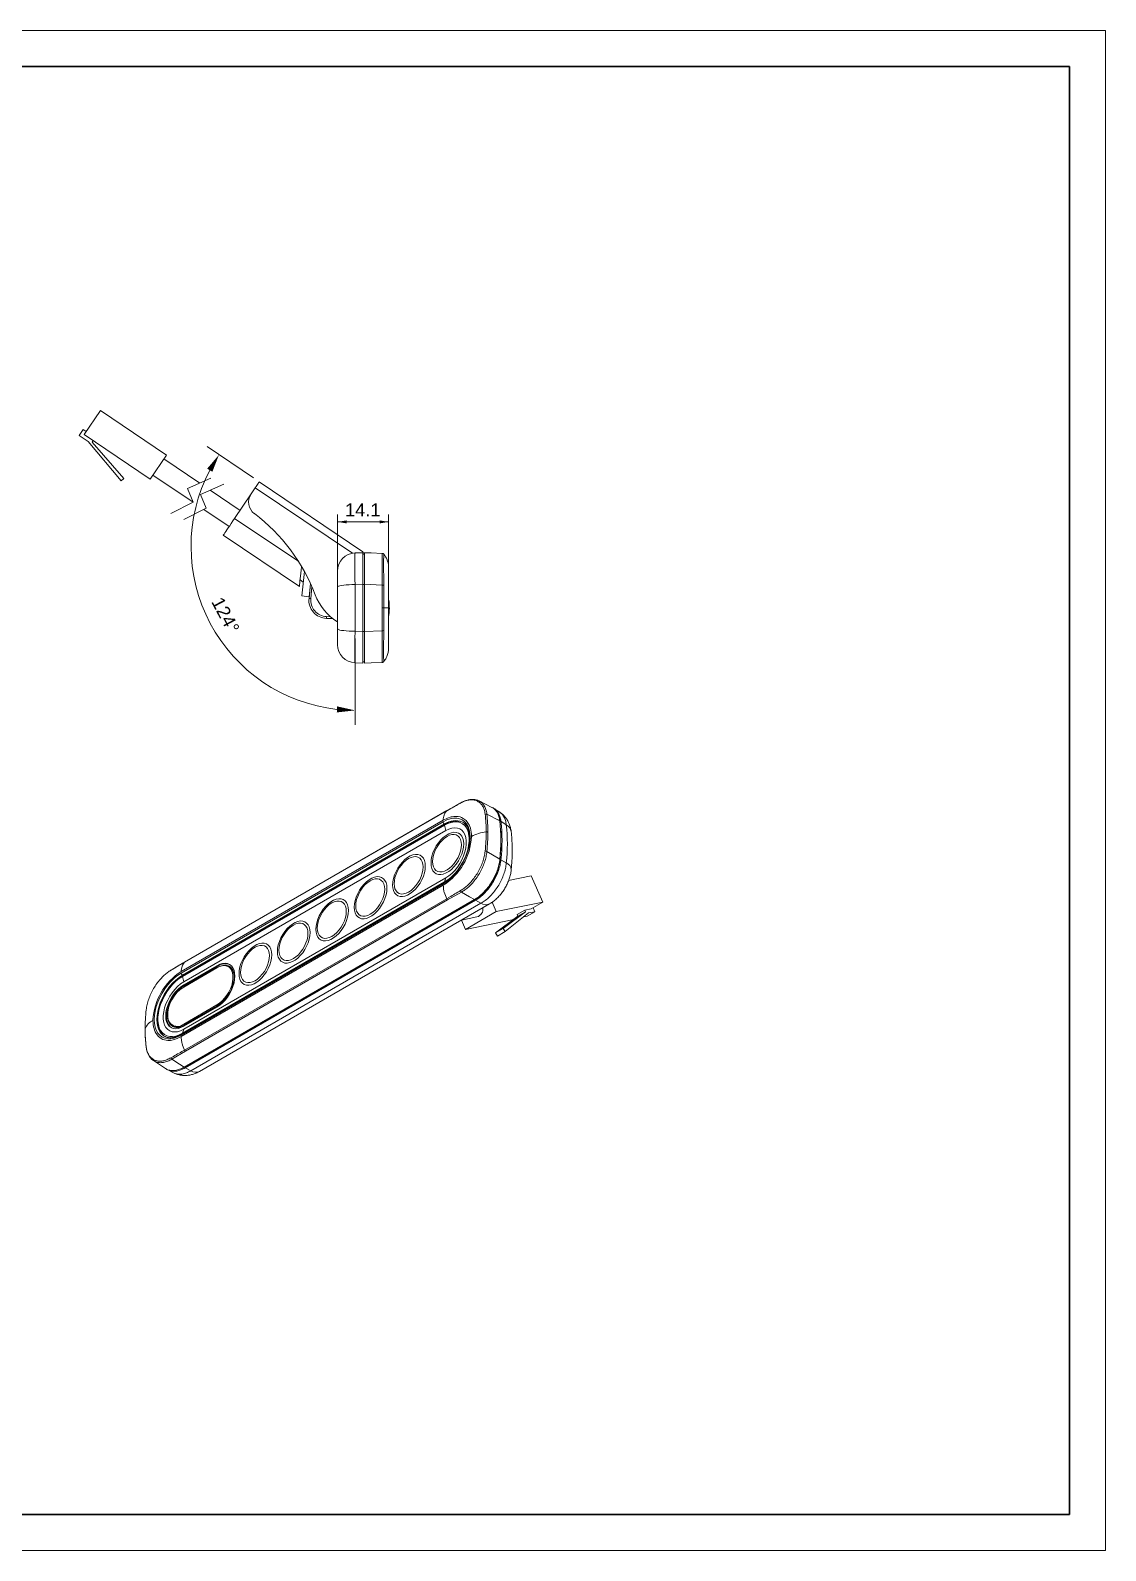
# Model space of a CAD drawing. Header units: millimetres. Extents: x -297 to 297, y -210 to 210.
# Drawn here: x 0 to 297, y -210 to 210 of the extents above; entities that cross this region are included whole.
import ezdxf

# ---------------------------------------------------------------- set-up
doc = ezdxf.new("R2010")
doc.units = ezdxf.units.MM
doc.layers.get('0').update_dxf_attribs({"lineweight": 20})
doc.layers.add('粗实线层', color=7, linetype='Continuous', lineweight=35)
doc.layers.add('细实线层', color=7, linetype='Continuous', lineweight=18)
doc.styles.add('标准', font='')
doc.styles.get('标准').set_extended_font_data('arial')
doc.dimstyles.new('标准$0', dxfattribs={"dimscale": 1.5, "dimtxt": 2.4, "dimasz": 2.5, "dimexe": 2, "dimexo": 1, "dimgap": 1.5, "dimtad": 1, "dimdec": 1, "dimdsep": 46, "dimtxsty": '标准', "dimcen": 2.5, "dimdle": 5, "dimclre": 256, "dimclrt": 7, "dimadec": 0, "dimazin": 0, "dimtfac": 0.714286, "dimtdec": 1, "dimtmove": 0, "dimatfit": 3, "dimfxl": 0, "dimtolj": 1, "dimarcsym": 0})

# ---------------------------------------------------------------- blocks, each defined once
blk = doc.blocks.new('*X12')
at = {"linetype": 'Continuous'}
for points in [[(84.85, 74.21), (87.35, 74.63), (87.35, 73.8)], [(98.95, 74.21), (96.45, 74.63), (96.45, 73.8)]]:
    blk.add_hatch(color=0, dxfattribs=at).paths.add_polyline_path(points, flags=0)
for p, q in [((84.85, 57.25), (84.85, 76.21)), ((98.95, 62.45), (98.95, 76.21))]:
    blk.add_line(p, q, dxfattribs=at)
at = {"color": 0, "linetype": 'Continuous'}
blk.add_line((84.85, 74.21), (98.95, 74.21), dxfattribs=at)
at = {"color": 7, "insert": (91.8, 77.52), "char_height": 3.6, "width": 16.628, "attachment_point": 5, "style": '标准'}
blk.add_mtext('14.1', dxfattribs=at)
blk = doc.blocks.new('$CAXA_FRAME_13B17AC1$')
at = {"layer": '粗实线层'}
for p, q in [((287, 200), (-287, 200)), ((287, -200), (287, 200)), ((-287, -200), (287, -200))]:
    blk.add_line(p, q, dxfattribs=at)
at = {"layer": '细实线层'}
for p, q in [((297, 210), (-297, 210)), ((297, -210), (297, 210)), ((-297, -210), (297, -210))]:
    blk.add_line(p, q, dxfattribs=at)

msp = doc.modelspace()

# ---------------------------------------------------------------- hatches: boundary and pattern name
for points in [[(48.83, 88.92), (50.26, 88.06), (52.11, 92.78)], [(84.73, 23.24), (84.64, 21.58), (89.68, 22.13)]]:
    msp.add_hatch(color=7).paths.add_polyline_path(points, flags=0)

# ---------------------------------------------------------------- linework, layer by layer
at = {"color": 7, "linetype": 'Continuous', "lineweight": 15}
for p, q in [((14.88, 98.36), (19.35, 104.99)), ((19.35, 104.99), (37.59, 92.69)), ((14.61, 99.74), (13.49, 98.09)), ((13.49, 98.09), (15.98, 96.41)), ((15.44, 99.19), (14.61, 99.74)), ((14.88, 98.36), (33.12, 86.05)), ((17.09, 96.26), (17.37, 96.68)), ((15.98, 96.41), (25.03, 85.6)), ((25.8, 86.24), (17.09, 96.26)), ((33.12, 86.05), (37.59, 92.69)), ((61.58, 86.4), (48.8, 95.02)), ((46.77, 84.92), (36.86, 91.61)), ((25.03, 85.6), (25.8, 86.24)), ((33.84, 87.13), (44.98, 79.62)), ((63.23, 85.28), (91.85, 65.98)), ((57.92, 77.4), (49.67, 82.97)), ((56.41, 75.17), (60.97, 81.92)), ((60.97, 81.92), (62.12, 83.62)), ((88.93, 65.54), (62.12, 83.62)), ((47.91, 77.65), (54.9, 72.93)), ((74.11, 63.23), (56.41, 75.17)), ((53.28, 70.52), (74.29, 56.35)), ((89.68, 65.62), (91.85, 65.69)), ((91.85, 65.69), (91.85, 65.98)), ((91.85, 65.69), (91.85, 56.97)), ((91.85, 65.68), (92.25, 65.68)), ((91.85, 65.31), (92.25, 65.31)), ((92.25, 65.68), (92.25, 56.96)), ((92.25, 65.31), (92.25, 56.94)), ((74.99, 53.74), (75.71, 60.52)), ((84.85, 60.62), (84.85, 56.25)), ((98.93, 61.96), (98.95, 61.45)), ((98.95, 61.45), (98.95, 50.45)), ((74.48, 58.16), (75.39, 57.54)), ((76.96, 53.08), (77.39, 57.15)), ((76.98, 53.53), (77.37, 57.2)), ((77.78, 56.27), (77.44, 53.03)), ((84.85, 44.65), (84.85, 56.25)), ((91.85, 56.97), (89.68, 56.88)), ((89.68, 56.88), (89.68, 44.02)), ((91.85, 56.97), (91.85, 43.93)), ((91.85, 56.94), (92.25, 56.94)), ((92.25, 43.94), (92.25, 56.96)), ((97.16, 56.75), (92.25, 56.96)), ((74.99, 53.74), (76.98, 53.53)), ((77.09, 54.53), (77.11, 54.52)), ((97.6, 50.45), (98.95, 50.45)), ((98.95, 39.45), (98.95, 50.45)), ((81.76, 48.06), (82.88, 48.02)), ((83.52, 47.5), (81.76, 47.56)), ((84.85, 44.65), (84.85, 40.28)), ((89.68, 44.02), (91.85, 43.93)), ((89.68, 42.02), (89.68, 18.13)), ((91.85, 43.96), (92.25, 43.96)), ((91.85, 43.93), (91.85, 35.21)), ((92.25, 43.94), (97.16, 44.15)), ((92.25, 43.94), (92.25, 35.22)), ((91.85, 35.21), (89.68, 35.28)), ((91.85, 35.59), (92.25, 35.59)), ((123.76, -2.83), (123.91, -2.9)), ((127.49, -4.68), (123.92, -2.88)), ((41.63, -50.03), (114.04, -8.23)), ((115, -5.62), (42.59, -47.42)), ((115.07, -5.57), (42.6, -47.41)), ((114.06, -7.82), (114.04, -8.23)), ((116.15, -4.96), (115.01, -5.59)), ((129.68, -8.34), (126.1, -6.56)), ((129.65, -6.02), (128.12, -5.02)), ((129.7, -8.67), (129.53, -7.9)), ((41.63, -50.43), (114.04, -8.63)), ((114.4, -9.25), (41.99, -51.05)), ((114.41, -9.57), (42, -51.37)), ((114.46, -9.36), (42.05, -51.16)), ((42.34, -52.89), (114.75, -11.09)), ((114.75, -11.09), (114.41, -9.57)), ((131.46, -9.48), (129.97, -8.49)), ((126.1, -16.85), (129.68, -18.97)), ((129.97, -19.14), (131.46, -19.98)), ((42.34, -65.95), (114.75, -24.15)), ((114.75, -24.15), (114.41, -25.27)), ((138.37, -23.62), (132.08, -24.89)), ((138.37, -23.62), (141.53, -30.86)), ((114.04, -25.79), (41.63, -67.59)), ((41.63, -67.99), (114.04, -26.19)), ((114.15, -25.56), (41.74, -67.36)), ((42, -67.07), (114.41, -25.27)), ((119.08, -28.05), (115.26, -30.22)), ((122.67, -30.14), (42.48, -76.43)), ((42.59, -71.71), (115, -29.91)), ((42.75, -76.3), (122.97, -29.99)), ((42.75, -76.61), (122.96, -30.31)), ((115.26, -30.22), (42.86, -72.01)), ((44.34, -77.41), (124.45, -31.16)), ((46.72, -77.59), (126.83, -31.34)), ((128.63, -33.46), (120.15, -38.36)), ((124.45, -31.16), (122.96, -30.31)), ((127.51, -30.89), (128.63, -33.46)), ((141.53, -30.86), (128.63, -33.46)), ((130.63, -38.13), (136.79, -33.51)), ((136.59, -33.06), (134.47, -34.28)), ((136.79, -33.51), (134.66, -34.73)), ((136.59, -33.06), (138.35, -32.7)), ((136.79, -33.51), (136.59, -33.06)), ((139.33, -33.49), (137.21, -34.71)), ((139.33, -33.49), (137.57, -33.84)), ((141.53, -30.86), (138.35, -32.7)), ((138.86, -32.41), (139.33, -33.49)), ((120.15, -38.36), (119.04, -35.83)), ((119.11, -35.79), (123.34, -34.94)), ((133.04, -35.76), (120.15, -38.36)), ((128.51, -39.36), (134.66, -34.73)), ((137.57, -33.84), (131.17, -38.97)), ((134.12, -35.14), (133.04, -35.76)), ((134.66, -34.73), (134.47, -34.28)), ((137.21, -34.71), (136.24, -34.91)), ((130.63, -38.13), (128.51, -39.36)), ((129.05, -40.2), (128.51, -39.36)), ((131.17, -38.97), (129.05, -40.2)), ((131.17, -38.97), (130.63, -38.13)), ((41.65, -49.62), (41.63, -50.03)), ((51.53, -48.4), (42.34, -53.7)), ((51.53, -48.98), (42.34, -54.29)), ((51.58, -48.89), (42.38, -54.2)), ((51.75, -48.52), (42.55, -53.83)), ((51.75, -48.52), (51.53, -48.4)), ((55.19, -48.73), (54.9, -48.57)), ((42.34, -52.89), (42, -51.37)), ((42.55, -53.83), (42.34, -53.7)), ((42.34, -64.55), (51.53, -59.25)), ((42.34, -65.14), (51.53, -59.83)), ((51.67, -59.49), (42.48, -64.8)), ((42.55, -64.85), (51.75, -59.54)), ((39.22, -65.11), (39.51, -65.28)), ((42.34, -65.95), (42, -67.07)), ((33.98, -74.62), (37.33, -76.82)), ((42.86, -72.01), (39.1, -74.22)), ((37.93, -77.19), (39.56, -78.01)), ((42.14, -76.59), (42.75, -76.3)), ((42.75, -76.61), (44.34, -77.41))]:
    msp.add_line(p, q, dxfattribs=at)
at = {"color": 7}
for p, q in [((43.41, 83.47), (49.84, 86.26)), ((46.99, 81.82), (53.42, 84.6)), ((45, 79.63), (43.41, 83.47)), ((48.58, 77.98), (46.99, 81.82)), ((42.34, 74.88), (48.58, 77.98))]:
    msp.add_line(p, q, dxfattribs=at)
msp.add_line((38.76, 76.53), (45, 79.63))
at = {"color": 8, "linetype": 'Continuous', "lineweight": 15}
for p, q in [((114.53, -9.32), (114.4, -9.25)), ((42.12, -51.12), (41.99, -51.05)), ((51.67, -59.49), (51.76, -59.54)), ((42.48, -64.8), (42.56, -64.84)), ((42.75, -76.3), (42.73, -76.29))]:
    msp.add_line(p, q, dxfattribs=at)
at = {"color": 7, "linetype": 'Continuous', "lineweight": 15}
for points in [[(62.12, 83.62), (62.33, 83.95), (62.54, 84.26), (62.74, 84.54), (62.91, 84.79), (63.05, 85), (63.15, 85.15), (63.21, 85.25), (63.23, 85.28)], [(53.28, 70.52), (53.29, 70.54), (53.36, 70.64), (53.5, 70.84), (53.7, 71.15), (53.96, 71.54), (54.28, 72.01), (54.65, 72.55), (55.05, 73.15), (55.49, 73.8), (55.95, 74.47), (56.41, 75.17)], [(92.25, 65.68), (94.14, 65.62), (97.18, 65.51)], [(74.88, 61.97), (74.86, 61.76), (74.77, 60.88), (74.68, 60.04), (74.59, 59.25), (74.52, 58.53), (74.45, 57.89), (74.39, 57.35), (74.35, 56.92), (74.32, 56.61), (74.3, 56.42), (74.29, 56.35)], [(89.68, 56.88), (88.83, 56.87), (88.01, 56.84), (87.25, 56.79), (86.56, 56.73), (85.97, 56.65), (85.49, 56.56), (85.14, 56.46), (84.92, 56.36), (84.85, 56.25)], [(89.68, 44.02), (88.83, 44.03), (88.01, 44.06), (87.25, 44.11), (86.56, 44.17), (85.97, 44.25), (85.49, 44.34), (85.14, 44.44), (84.92, 44.54), (84.85, 44.65)], [(97.18, 35.39), (94.14, 35.28), (92.25, 35.22)], [(114.04, -8.23), (115.17, -7.67), (116.27, -7.32), (116.64, -7.25), (116.99, -7.2), (117.34, -7.17), (117.68, -7.17), (118.19, -7.22), (118.67, -7.32), (119.12, -7.48), (119.55, -7.69), (120.33, -8.3), (120.96, -9.11), (121.18, -9.53), (121.37, -9.97), (121.53, -10.45), (121.65, -10.98), (121.75, -11.53), (121.8, -12.11), (121.82, -12.72)], [(114.04, -8.63), (115.01, -8.14), (115.97, -7.81), (116.89, -7.64), (117.76, -7.64), (118.57, -7.79), (119.3, -8.11), (119.94, -8.59), (120.48, -9.21), (120.91, -9.97), (121.22, -10.85), (121.41, -11.84), (121.47, -12.92), (121.41, -14.08), (121.22, -15.29), (120.91, -16.53), (120.48, -17.79), (119.94, -19.03), (119.3, -20.25), (118.57, -21.41), (117.76, -22.5), (116.89, -23.5), (115.97, -24.39), (115.01, -25.16), (114.04, -25.79)], [(119.69, -14.77), (119.63, -15.66), (119.45, -16.6), (119.15, -17.56), (118.74, -18.52), (118.23, -19.45), (117.64, -20.32), (116.99, -21.1), (116.28, -21.79), (115.55, -22.36), (114.8, -22.79), (114.06, -23.07), (113.36, -23.2), (112.7, -23.17), (112.11, -22.98), (111.61, -22.64), (111.2, -22.15), (110.9, -21.54), (110.72, -20.81), (110.66, -19.98), (110.72, -19.09), (110.9, -18.15), (111.2, -17.19), (111.61, -16.23), (112.11, -15.3), (112.7, -14.44), (113.36, -13.65), (114.06, -12.96), (114.8, -12.39), (115.55, -11.96), (116.28, -11.68), (116.99, -11.55), (117.64, -11.58), (118.23, -11.77), (118.74, -12.11), (119.15, -12.6), (119.45, -13.22), (119.63, -13.95), (119.69, -14.77)], [(119.08, -15.01), (119.02, -14.24), (118.84, -13.57), (118.54, -13.01), (118.14, -12.58), (117.65, -12.29), (117.08, -12.16), (116.45, -12.19), (115.77, -12.37), (115.08, -12.7), (114.38, -13.17), (113.71, -13.77), (113.08, -14.47), (112.5, -15.26), (112.01, -16.12), (111.61, -17.01), (111.31, -17.91), (111.13, -18.79), (111.07, -19.63), (111.13, -20.4), (111.31, -21.07), (111.61, -21.63), (112.01, -22.06), (112.5, -22.35), (113.08, -22.48), (113.71, -22.45), (114.38, -22.27), (115.08, -21.94), (115.77, -21.47), (116.45, -20.87), (117.08, -20.17), (117.65, -19.38), (118.14, -18.52), (118.54, -17.63), (118.84, -16.73), (119.02, -15.85), (119.08, -15.01)], [(114.41, -25.27), (115.33, -24.67), (116.24, -23.92), (117.11, -23.06), (117.94, -22.09), (118.7, -21.04), (119.37, -19.91), (119.96, -18.74), (120.44, -17.55), (120.81, -16.35), (121.06, -15.18), (121.19, -14.04), (121.19, -12.97), (121.06, -11.98), (120.99, -11.65)], [(114.75, -11.09), (115.59, -10.67), (116.42, -10.42), (117.2, -10.32), (117.94, -10.38), (118.6, -10.61), (119.17, -10.99), (119.65, -11.53), (120.01, -12.19), (120.26, -12.98), (120.39, -13.88), (120.39, -14.85), (120.26, -15.89), (120.01, -16.97), (119.65, -18.06), (119.17, -19.14), (118.6, -20.19), (117.94, -21.18), (117.2, -22.09), (116.42, -22.9), (115.59, -23.59), (114.75, -24.15)], [(109.08, -20.89), (109.02, -21.79), (108.84, -22.73), (108.54, -23.69), (108.13, -24.64), (107.63, -25.57), (107.04, -26.44), (106.38, -27.23), (105.68, -27.91), (104.94, -28.48), (104.19, -28.91), (103.46, -29.19), (102.75, -29.32), (102.1, -29.29), (101.51, -29.1), (101, -28.76), (100.59, -28.27), (100.29, -27.66), (100.11, -26.93), (100.05, -26.11), (100.11, -25.21), (100.29, -24.27), (100.59, -23.31), (101, -22.35), (101.51, -21.43), (102.1, -20.56), (102.75, -19.77), (103.46, -19.08), (104.19, -18.52), (104.94, -18.09), (105.68, -17.8), (106.38, -17.67), (107.04, -17.71), (107.63, -17.9), (108.13, -18.24), (108.54, -18.72), (108.84, -19.34), (109.02, -20.07), (109.08, -20.89)], [(108.47, -21.13), (108.41, -20.36), (108.23, -19.69), (107.94, -19.13), (107.54, -18.7), (107.04, -18.42), (106.47, -18.28), (105.84, -18.31), (105.17, -18.49), (104.47, -18.82), (103.78, -19.29), (103.1, -19.89), (102.47, -20.59), (101.9, -21.39), (101.4, -22.24), (101, -23.13), (100.71, -24.03), (100.53, -24.92), (100.47, -25.75), (100.53, -26.52), (100.71, -27.2), (101, -27.76), (101.4, -28.18), (101.9, -28.47), (102.47, -28.6), (103.1, -28.58), (103.78, -28.4), (104.47, -28.07), (105.17, -27.59), (105.84, -27), (106.47, -26.29), (107.04, -25.5), (107.54, -24.64), (107.94, -23.75), (108.23, -22.85), (108.41, -21.97), (108.47, -21.13)], [(98.48, -27.01), (98.42, -27.91), (98.23, -28.85), (97.93, -29.81), (97.52, -30.77), (97.02, -31.69), (96.43, -32.56), (95.77, -33.35), (95.07, -34.04), (94.33, -34.6), (93.59, -35.03), (92.85, -35.32), (92.15, -35.45), (91.49, -35.41), (90.9, -35.22), (90.4, -34.88), (89.99, -34.4), (89.69, -33.78), (89.51, -33.05), (89.44, -32.23), (89.51, -31.34), (89.69, -30.39), (89.99, -29.43), (90.4, -28.48), (90.9, -27.55), (91.49, -26.68), (92.15, -25.89), (92.85, -25.21), (93.59, -24.64), (94.33, -24.21), (95.07, -23.93), (95.77, -23.8), (96.43, -23.83), (97.02, -24.02), (97.52, -24.36), (97.93, -24.85), (98.23, -25.46), (98.42, -26.19), (98.48, -27.01)], [(97.87, -27.25), (97.81, -26.49), (97.63, -25.81), (97.33, -25.25), (96.93, -24.82), (96.44, -24.54), (95.87, -24.41), (95.23, -24.43), (94.56, -24.61), (93.86, -24.94), (93.17, -25.41), (92.49, -26.01), (91.86, -26.72), (91.29, -27.51), (90.8, -28.36), (90.4, -29.26), (90.1, -30.16), (89.92, -31.04), (89.86, -31.88), (89.92, -32.64), (90.1, -33.32), (90.4, -33.88), (90.8, -34.31), (91.29, -34.59), (91.86, -34.73), (92.49, -34.7), (93.17, -34.52), (93.86, -34.19), (94.56, -33.72), (95.23, -33.12), (95.87, -32.41), (96.44, -31.62), (96.93, -30.77), (97.33, -29.88), (97.63, -28.98), (97.81, -28.09), (97.87, -27.25)], [(122.67, -30.14), (121.3, -29.34), (119.08, -28.05)], [(87.87, -33.14), (87.81, -34.03), (87.63, -34.97), (87.33, -35.93), (86.92, -36.89), (86.41, -37.82), (85.82, -38.68), (85.17, -39.47), (84.46, -40.16), (83.73, -40.73), (82.98, -41.16), (82.24, -41.44), (81.54, -41.57), (80.88, -41.54), (80.29, -41.35), (79.79, -41.01), (79.38, -40.52), (79.08, -39.9), (78.9, -39.18), (78.84, -38.35), (78.9, -37.46), (79.08, -36.52), (79.38, -35.56), (79.79, -34.6), (80.29, -33.67), (80.88, -32.8), (81.54, -32.02), (82.24, -31.33), (82.98, -30.76), (83.73, -30.33), (84.46, -30.05), (85.17, -29.92), (85.82, -29.95), (86.41, -30.14), (86.92, -30.48), (87.33, -30.97), (87.63, -31.59), (87.81, -32.31), (87.87, -33.14)], [(87.26, -33.38), (87.2, -32.61), (87.02, -31.94), (86.72, -31.38), (86.32, -30.95), (85.83, -30.66), (85.26, -30.53), (84.63, -30.55), (83.95, -30.74), (83.26, -31.07), (82.56, -31.54), (81.89, -32.14), (81.26, -32.84), (80.68, -33.63), (80.19, -34.49), (79.79, -35.38), (79.5, -36.28), (79.31, -37.16), (79.25, -38), (79.31, -38.77), (79.5, -39.44), (79.79, -40), (80.19, -40.43), (80.68, -40.72), (81.26, -40.85), (81.89, -40.82), (82.56, -40.64), (83.26, -40.31), (83.95, -39.84), (84.63, -39.24), (85.26, -38.54), (85.83, -37.74), (86.32, -36.89), (86.72, -36), (87.02, -35.1), (87.2, -34.22), (87.26, -33.38)], [(77.26, -39.26), (77.2, -40.15), (77.02, -41.1), (76.72, -42.06), (76.31, -43.01), (75.81, -43.94), (75.22, -44.81), (74.56, -45.6), (73.86, -46.28), (73.12, -46.85), (72.37, -47.28), (71.64, -47.56), (70.93, -47.69), (70.28, -47.66), (69.69, -47.47), (69.18, -47.13), (68.77, -46.64), (68.47, -46.03), (68.29, -45.3), (68.23, -44.48), (68.29, -43.58), (68.47, -42.64), (68.77, -41.68), (69.18, -40.72), (69.69, -39.8), (70.28, -38.93), (70.93, -38.14), (71.64, -37.45), (72.37, -36.89), (73.12, -36.45), (73.86, -36.17), (74.56, -36.04), (75.22, -36.08), (75.81, -36.26), (76.31, -36.61), (76.72, -37.09), (77.02, -37.71), (77.2, -38.44), (77.26, -39.26)], [(76.65, -39.5), (76.59, -38.73), (76.41, -38.06), (76.12, -37.5), (75.72, -37.07), (75.22, -36.79), (74.65, -36.65), (74.02, -36.68), (73.35, -36.86), (72.65, -37.19), (71.96, -37.66), (71.28, -38.26), (70.65, -38.96), (70.08, -39.76), (69.58, -40.61), (69.18, -41.5), (68.89, -42.4), (68.71, -43.29), (68.65, -44.12), (68.71, -44.89), (68.89, -45.57), (69.18, -46.13), (69.58, -46.55), (70.08, -46.84), (70.65, -46.97), (71.28, -46.95), (71.96, -46.77), (72.65, -46.44), (73.35, -45.96), (74.02, -45.37), (74.65, -44.66), (75.22, -43.87), (75.72, -43.01), (76.12, -42.12), (76.41, -41.22), (76.59, -40.34), (76.65, -39.5)], [(66.66, -45.38), (66.6, -46.28), (66.41, -47.22), (66.11, -48.18), (65.7, -49.14), (65.2, -50.06), (64.61, -50.93), (63.95, -51.72), (63.25, -52.41), (62.51, -52.97), (61.77, -53.4), (61.03, -53.69), (60.33, -53.81), (59.67, -53.78), (59.08, -53.59), (58.58, -53.25), (58.17, -52.77), (57.87, -52.15), (57.69, -51.42), (57.62, -50.6), (57.69, -49.7), (57.87, -48.76), (58.17, -47.8), (58.58, -46.84), (59.08, -45.92), (59.67, -45.05), (60.33, -44.26), (61.03, -43.57), (61.77, -43.01), (62.51, -42.58), (63.25, -42.29), (63.95, -42.17), (64.61, -42.2), (65.2, -42.39), (65.7, -42.73), (66.11, -43.22), (66.41, -43.83), (66.6, -44.56), (66.66, -45.38)], [(66.05, -45.62), (65.99, -44.86), (65.81, -44.18), (65.51, -43.62), (65.11, -43.19), (64.62, -42.91), (64.05, -42.78), (63.41, -42.8), (62.74, -42.98), (62.04, -43.31), (61.35, -43.78), (60.67, -44.38), (60.04, -45.09), (59.47, -45.88), (58.98, -46.73), (58.58, -47.63), (58.28, -48.53), (58.1, -49.41), (58.04, -50.25), (58.1, -51.01), (58.28, -51.69), (58.58, -52.25), (58.98, -52.68), (59.47, -52.96), (60.04, -53.09), (60.67, -53.07), (61.35, -52.89), (62.04, -52.56), (62.74, -52.09), (63.41, -51.49), (64.05, -50.78), (64.62, -49.99), (65.11, -49.14), (65.51, -48.25), (65.81, -47.34), (65.99, -46.46), (66.05, -45.62)], [(42.59, -47.42), (41.97, -48.27), (41.65, -49.62)], [(51.53, -59.83), (52.31, -59.31), (53.06, -58.67), (53.78, -57.91), (54.44, -57.06), (55.03, -56.14), (55.54, -55.16), (55.94, -54.16), (56.24, -53.16), (56.42, -52.19), (56.48, -51.26), (56.42, -50.4), (56.24, -49.63), (55.94, -48.97), (55.54, -48.44), (55.03, -48.05), (54.44, -47.81), (53.78, -47.72), (53.06, -47.79), (52.31, -48.02), (51.53, -48.4)], [(51.53, -59.25), (52.27, -58.75), (52.98, -58.13), (53.65, -57.41), (54.26, -56.59), (54.8, -55.7), (55.25, -54.77), (55.6, -53.83), (55.84, -52.89), (55.96, -51.98), (55.96, -51.13), (55.84, -50.37), (55.68, -49.88)], [(51.67, -48.9), (52.43, -48.54), (53.16, -48.33), (53.86, -48.28), (54.49, -48.39), (55.05, -48.66), (55.51, -49.08), (55.87, -49.64), (56.12, -50.33), (56.24, -51.12), (56.24, -51.99), (56.12, -52.93), (55.87, -53.9), (55.51, -54.87), (55.05, -55.83), (54.49, -56.75), (53.86, -57.59), (53.16, -58.34), (52.43, -58.98), (51.67, -59.49)], [(51.75, -59.54), (52.5, -59.03), (53.24, -58.39), (53.93, -57.64), (54.57, -56.8), (55.13, -55.88), (55.59, -54.92), (55.95, -53.94), (56.2, -52.97), (56.33, -52.03), (56.33, -51.15), (56.2, -50.36), (55.95, -49.67), (55.59, -49.11), (55.13, -48.69), (54.58, -48.42)], [(41.63, -67.59), (40.66, -68.08), (39.71, -68.41), (38.79, -68.58), (37.92, -68.59), (37.11, -68.43), (36.38, -68.11), (35.74, -67.64), (35.2, -67.02), (34.77, -66.26), (34.46, -65.38), (34.27, -64.39), (34.2, -63.3), (34.27, -62.15), (34.46, -60.94), (34.77, -59.69), (35.2, -58.44), (35.74, -57.19), (36.38, -55.98), (37.11, -54.82), (37.92, -53.73), (38.79, -52.73), (39.71, -51.83), (40.66, -51.07), (41.63, -50.43)], [(42, -51.37), (41.07, -51.98), (40.16, -52.72), (39.29, -53.59), (38.47, -54.55), (37.71, -55.61), (37.03, -56.73), (36.45, -57.9), (35.96, -59.1), (35.59, -60.29), (35.34, -61.47), (35.22, -62.6), (35.22, -63.67), (35.34, -64.66), (35.59, -65.55), (35.96, -66.32), (36.45, -66.96), (37.03, -67.45), (37.71, -67.79), (38.47, -67.97), (39.29, -67.99), (40.16, -67.84), (41.07, -67.53), (42, -67.07)], [(42.34, -65.95), (41.5, -66.37), (40.67, -66.63), (39.89, -66.72), (39.15, -66.66), (38.49, -66.43), (37.92, -66.05), (37.44, -65.51), (37.08, -64.85), (36.83, -64.06), (36.7, -63.17), (36.7, -62.19), (36.83, -61.15), (37.08, -60.07), (37.44, -58.98), (37.92, -57.9), (38.49, -56.85), (39.15, -55.86), (39.89, -54.95), (40.67, -54.14), (41.5, -53.45), (42.34, -52.89)], [(42.34, -53.7), (41.57, -54.22), (40.81, -54.87), (40.09, -55.63), (39.43, -56.48), (38.84, -57.4), (38.34, -58.37), (37.93, -59.37), (37.63, -60.37), (37.45, -61.35), (37.39, -62.28), (37.45, -63.14), (37.63, -63.9), (37.93, -64.56), (38.34, -65.09), (38.84, -65.48), (39.43, -65.72), (40.09, -65.81), (40.81, -65.74), (41.57, -65.51), (42.34, -65.14)], [(42.55, -53.83), (41.78, -54.34), (41.02, -54.99), (40.31, -55.75), (39.64, -56.6), (39.05, -57.52), (38.55, -58.5), (38.14, -59.49), (37.85, -60.49), (37.66, -61.47), (37.6, -62.4), (37.66, -63.26), (37.85, -64.03), (38.14, -64.68), (38.55, -65.21), (38.95, -65.54)], [(42.48, -64.8), (41.73, -65.16), (40.99, -65.37), (40.3, -65.42), (39.67, -65.31), (39.11, -65.03), (38.64, -64.61), (38.28, -64.05), (38.04, -63.37), (37.91, -62.58), (37.9, -62.02)], [(41.63, -67.99), (40.5, -68.55), (39.4, -68.91), (39.04, -68.98), (38.68, -69.03), (38.34, -69.05), (38, -69.05), (37.49, -69.01), (37.01, -68.9), (36.55, -68.75), (36.13, -68.53), (35.34, -67.93), (34.72, -67.11), (34.49, -66.7), (34.31, -66.25), (34.15, -65.78), (34.02, -65.25), (33.93, -64.69), (33.87, -64.11), (33.86, -63.5)], [(31.97, -70.93), (31.97, -70.94), (31.97, -70.97)], [(39.1, -74.22), (41.19, -75.59), (42.48, -76.43)]]:
    msp.add_lwpolyline(points, dxfattribs=at)
at = {"color": 8, "linetype": 'Continuous', "lineweight": 15}
for points in [[(120.99, -11.65), (120.81, -11.1), (120.44, -10.33), (119.96, -9.69), (119.37, -9.2), (118.7, -8.86), (117.94, -8.68), (117.11, -8.66), (116.24, -8.81), (115.33, -9.11), (114.41, -9.57)], [(55.68, -49.88), (55.6, -49.7), (55.25, -49.16), (54.8, -48.75), (54.26, -48.49), (53.65, -48.38), (52.98, -48.43), (52.27, -48.63), (51.53, -48.98)], [(41.99, -51.05), (41.07, -51.65), (40.16, -52.38), (39.29, -53.23), (38.45, -54.19), (37.69, -55.22), (36.99, -56.33), (36.38, -57.49), (35.86, -58.67), (35.46, -59.87), (35.16, -61.05), (34.98, -62.2), (34.92, -63.31), (34.98, -64.34), (35.16, -65.28), (35.46, -66.12), (35.86, -66.84), (36.38, -67.44), (36.95, -67.87)]]:
    msp.add_lwpolyline(points, dxfattribs=at)
at = {"color": 7, "linetype": 'Continuous', "lineweight": 15}
for centre, radius, start, end in [((89.68, 67.45), 45.31, 152.3257, 263.6743), ((64.28, 79.68), 4, 146, 233.0865), ((31.85, 36.51), 50, 20.5808, 53.0865), ((89.85, 60.62), 5, 92, 180), ((97.16, 65.01), 0.5, 29.3662, 87.9999), ((92.73, 61.45), 6.22, 4.7229, 38.4637), ((97.22, 54.52), 2.23, 80.3873, 91.3754), ((81.93, 52.56), 5, 174, 268), ((80.74, 85.51), 32.65, 263.36, 264.2069), ((81.92, 52.56), 4.5, 174, 268), ((92.7, 59.36), 15, 200.5808, 238.437), ((83.55, 50.45), 15.6, 351.0078, 7.7932), ((85.34, 47.81), 3.59, 176.0131, 183.9869), ((97.22, 46.38), 2.23, 268.6246, 279.6127), ((89.85, 40.28), 5, 180, 268), ((97.16, 35.89), 0.5, 272.0001, 330.6338), ((118.93, -3.58), 0.173, 117.7192, 146.7416), ((125.81, -7.18), 0.687, 64.3747, 106.3192), ((81.76, -13.65), 48.21, 353.6699, 6.3301), ((114.81, -8.6), 0.766, 182.551, 238.0264), ((117.71, -12.44), 4.03, 61.8429, 105.6094), ((126.95, -22.12), 10.71, 95.5598, 118.6489), ((79.77, -13.86), 50.22, 353.8215, 3.0342), ((82.05, -13.81), 48.22, 353.6588, 6.3412), ((83.6, -14.73), 48.15, 353.7397, 6.2603), ((105, -11.99), 16.84, 302.4902, 357.5098), ((125.7, -17.67), 0.913, 63.7634, 95.4262), ((119.53, -27.41), 0.781, 199.8142, 235.5917), ((122.72, -32.73), 2.3, 285.7231, 8.2399), ((50.68, -64.23), 16.84, 122.4902, 177.5098), ((38.95, -49.76), 0.177, 119.7184, 146.3989), ((51.62, -48.98), 0.0998, 54.8871, 114.4741), ((53.82, -51.49), 3.63, 68.6973, 124.9202), ((47.25, -62.23), 9.33, 121.7286, 181.5707), ((42.4, -50.4), 0.766, 182.5545, 238.0273), ((51.84, -59.23), 0.308, 182.6295, 237.0818), ((35.94, -67.62), 4.61, 116.8651, 157.698), ((39.38, -64.53), 4.1, 194.5769, 237.8159), ((40.71, -62.46), 3.02, 234.1239, 307.6312), ((42.65, -64.54), 0.308, 182.6295, 237.0818), ((39.53, -73.58), 0.775, 200.2201, 236.3799)]:
    msp.add_arc(centre, radius, start, end, dxfattribs=at)
at = {"color": 8, "linetype": 'Continuous', "lineweight": 15}
for centre, radius, start, end in [((117.34, -13.38), 5.07, 66.3925, 125.4167), ((114.58, -9.5), 0.184, 129.2844, 202.6301), ((130.22, -11.77), 2.61, 9.0877, 61.6328), ((130.59, -22.02), 2.22, 2.3484, 66.7582), ((114.29, -25.77), 0.251, 125.7465, 185.6718), ((114.68, -25.34), 0.281, 165.6422, 191.6384), ((125.8, -29.13), 2.44, 236.4236, 295.0353), ((51.63, -48.97), 0.0987, 125.047, 186.2652), ((42.18, -51.3), 0.19, 130.7923, 201.1499), ((42.44, -54.28), 0.0987, 125.047, 186.2652), ((40.62, -62.48), 2.7, 180.123, 309.7415), ((42.28, -67.14), 0.288, 165.8396, 194.1193), ((32.19, -70.91), 0.223, 154.1475, 185.6662), ((41.88, -67.57), 0.251, 125.6299, 185.6823), ((45.69, -75.38), 2.44, 236.4293, 294.9652)]:
    msp.add_arc(centre, radius, start, end, dxfattribs=at)
at = {"color": 7, "linetype": 'Continuous', "lineweight": 15}
for points, knots in [([(89.68, 65.62), (89.67, 65.59), (89.65, 65.53), (89.63, 65.1), (89.62, 64.41), (89.62, 63.46), (89.62, 62.3), (89.63, 60.95), (89.64, 59.44), (89.66, 58.06), (89.67, 57.2), (89.68, 56.88)], [0, 0, 0, 0, 213.016163, 426.032218, 639.094064, 852.155601, 1065.109718, 1278.06318, 1490.958989, 1703.855087, 1824.451693, 1824.451693, 1824.451693, 1824.451693]), ([(97.16, 56.75), (97.16, 57.31), (97.16, 58.41), (97.15, 59.99), (97.15, 61.43), (97.15, 62.71), (97.15, 63.78), (97.15, 64.61), (97.16, 65.16), (97.17, 65.46), (97.17, 65.49), (97.18, 65.51)], [0, 0, 0, 0, 224.209878, 448.418307, 672.648738, 896.877983, 1117.685028, 1341.675814, 1565.667688, 1744.697241, 1923.727079, 1923.727079, 1923.727079, 1923.727079]), ([(97.6, 65.32), (97.58, 65.35), (97.53, 65.4), (97.44, 65.46), (97.33, 65.5), (97.26, 65.51), (97.23, 65.51)], [0, 0, 0, 0, 237.460736, 474.921287, 712.382083, 949.843248, 949.843248, 949.843248, 949.843248]), ([(97.59, 65.26), (97.59, 65.24), (97.59, 65.2), (97.59, 64.9), (97.58, 64.37), (97.58, 63.55), (97.57, 62.51), (97.58, 61.27), (97.58, 59.87), (97.59, 58.34), (97.59, 57.27), (97.59, 56.72)], [0, 0, 0, 0, 181.798758, 366.811213, 592.700171, 825.031222, 1050.670895, 1276.588772, 1508.940333, 1735.131846, 1967.716581, 1967.716581, 1967.716581, 1967.716581]), ([(97.6, 65.32), (97.6, 65.32), (97.6, 65.32), (97.58, 65.3), (97.59, 65.28), (97.59, 65.26)], [0, 0, 0, 0, 0.008422, 141.272563, 756.834466, 756.834466, 756.834466, 756.834466]), ([(97.2, 50.46), (97.19, 51.51), (97.17, 53.61), (97.17, 55.7), (97.16, 56.75)], [0, 0, 0, 0, 259.698602, 520.411677, 520.411677, 520.411677, 520.411677]), ([(97.59, 56.72), (97.59, 55.68), (97.59, 53.6), (97.59, 51.5), (97.6, 50.45), (97.6, 50.45)], [0, 0, 0, 0, 257.630726, 516.233215, 516.23814, 516.23814, 516.23814, 516.23814]), ([(97.16, 44.15), (97.17, 45.19), (97.17, 47.29), (97.19, 49.4), (97.2, 50.46)], [0, 0, 0, 0, 259.197766, 519.395227, 519.395227, 519.395227, 519.395227]), ([(97.6, 50.45), (97.57, 50.45), (97.53, 50.45), (97.43, 50.45), (97.32, 50.45), (97.24, 50.46), (97.2, 50.46)], [0, 0, 0, 0, 232.778449, 465.551212, 698.322741, 931.097993, 931.097993, 931.097993, 931.097993]), ([(97.6, 50.45), (97.6, 50.45), (97.59, 49.4), (97.59, 47.31), (97.59, 45.22), (97.59, 44.18)], [0, 0, 0, 0, 0.004917, 257.209069, 515.44184, 515.44184, 515.44184, 515.44184]), ([(89.68, 44.02), (89.67, 43.47), (89.65, 42.36), (89.63, 40.79), (89.62, 39.34), (89.62, 38.07), (89.62, 37), (89.63, 36.16), (89.64, 35.59), (89.66, 35.32), (89.67, 35.29), (89.68, 35.28)], [0, 0, 0, 0, 203.761556, 407.523107, 611.327875, 815.133454, 1018.834744, 1222.536544, 1426.18304, 1629.829579, 1745.186475, 1745.186475, 1745.186475, 1745.186475]), ([(97.18, 35.39), (97.17, 35.42), (97.17, 35.47), (97.16, 35.91), (97.15, 36.6), (97.15, 37.54), (97.15, 38.71), (97.15, 40.06), (97.15, 41.56), (97.16, 42.95), (97.16, 43.82), (97.16, 44.15)], [0, 0, 0, 0, 227.039679, 454.078264, 681.136372, 908.194162, 1135.044651, 1361.896662, 1588.605707, 1815.316382, 1947.612491, 1947.612491, 1947.612491, 1947.612491]), ([(97.59, 44.18), (97.59, 43.86), (97.59, 43.02), (97.58, 41.67), (97.58, 40.22), (97.58, 38.9), (97.58, 37.77), (97.58, 36.85), (97.58, 36.17), (97.59, 35.74), (97.59, 35.67), (97.59, 35.64)], [0, 0, 0, 0, 130.400229, 350.497765, 576.803247, 796.834617, 1023.125051, 1243.514425, 1470.221321, 1690.999029, 1918.009227, 1918.009227, 1918.009227, 1918.009227]), ([(97.6, 35.58), (97.79, 35.85), (98.18, 36.38), (98.6, 37.32), (98.89, 38.35), (98.93, 39.08), (98.95, 39.45)], [0, 0, 0, 0, 222.604589, 445.209201, 694.245678, 943.28205, 943.28205, 943.28205, 943.28205]), ([(97.23, 35.39), (97.26, 35.39), (97.33, 35.4), (97.44, 35.44), (97.53, 35.5), (97.58, 35.55), (97.6, 35.58)], [0, 0, 0, 0, 235.579908, 471.159451, 706.73875, 942.318233, 942.318233, 942.318233, 942.318233]), ([(97.59, 35.64), (97.59, 35.64), (97.59, 35.62), (97.58, 35.6), (97.6, 35.58), (97.6, 35.58)], [0, 0, 0, 0, 140.405293, 752.232056, 752.240427, 752.240427, 752.240427, 752.240427]), ([(118.79, -3.49), (118.55, -3.62), (117.29, -4.34), (116.02, -5.05), (114.99, -5.62)], [0, 0, 0, 0, 138.578261, 743.120938, 743.120938, 743.120938, 743.120938]), ([(118.86, -3.44), (118.78, -3.48), (118.29, -3.74), (117.42, -4.26), (116.58, -4.72), (116.15, -4.96)], [0, 0, 0, 0, 83.286419, 541.984541, 1031.531702, 1031.531702, 1031.531702, 1031.531702]), ([(125.61, -6.52), (125.58, -6.29), (125.48, -5.65), (125.17, -4.73), (124.65, -3.85), (123.95, -3.18), (123.11, -2.74), (122.14, -2.55), (121.08, -2.6), (119.95, -2.9), (119.18, -3.29), (118.79, -3.49)], [0, 0, 0, 0, 195.326208, 529.647981, 863.960962, 1198.220126, 1532.474449, 1867.308043, 2202.14488, 2537.48249, 2872.851263, 2872.851263, 2872.851263, 2872.851263]), ([(123.76, -2.81), (123.56, -2.73), (123.13, -2.55), (122.39, -2.45), (121.57, -2.47), (120.7, -2.63), (119.81, -2.94), (119.19, -3.23), (118.85, -3.43), (118.82, -3.45)], [0, 0, 0, 0, 309.306505, 675.136931, 1047.983625, 1425.24215, 1804.502588, 2190.492739, 2229.18684, 2229.18684, 2229.18684, 2229.18684]), ([(114.06, -7.82), (114.13, -7.33), (114.27, -6.42), (114.77, -5.88), (115, -5.62)], [0, 0, 0, 0, 389.974019, 733.333496, 733.333496, 733.333496, 733.333496]), ([(125.92, -11.46), (125.92, -11.46), (125.92, -10.61), (125.87, -8.93), (125.7, -7.33), (125.61, -6.52)], [0, 0, 0, 0, 0.007733, 404.481437, 810.572724, 810.572724, 810.572724, 810.572724]), ([(126.1, -6.56), (126.18, -7.37), (126.34, -8.98), (126.35, -10.68), (126.35, -11.53)], [0, 0, 0, 0, 404.463172, 810.480356, 810.480356, 810.480356, 810.480356]), ([(127.43, -4.68), (127.71, -4.8), (128.29, -5.06), (128.98, -5.75), (129.53, -6.66), (129.84, -7.6), (129.94, -8.25), (129.97, -8.49)], [0, 0, 0, 0, 368.533411, 760.150391, 1151.718668, 1543.288446, 1761.360636, 1761.360636, 1761.360636, 1761.360636]), ([(129.68, -8.34), (129.61, -7.93), (129.47, -7.1), (129.02, -6.08), (128.39, -5.28), (127.86, -4.81), (127.52, -4.69), (127.49, -4.68)], [0, 0, 0, 0, 429.400469, 858.799305, 1288.211782, 1717.623259, 1761.829783, 1761.829783, 1761.829783, 1761.829783]), ([(132.79, -11.37), (132.78, -11.25), (132.74, -10.77), (132.54, -9.98), (132.2, -9.02), (131.73, -8.14), (131.14, -7.31), (130.45, -6.59), (129.9, -6.2), (129.64, -6.03)], [0, 0, 0, 0, 137.715511, 549.139623, 945.690966, 1330.019097, 1709.510291, 2123.645117, 2483.005544, 2483.005544, 2483.005544, 2483.005544]), ([(119.37, -8.74), (119.38, -8.74), (119.6, -8.84), (119.97, -9.15), (120.44, -9.68), (120.81, -10.34), (121.09, -11.11), (121.27, -11.97), (121.34, -12.92), (121.31, -13.93), (121.17, -15), (120.93, -16.11), (120.59, -17.25), (120.15, -18.38), (119.62, -19.5), (119.01, -20.59), (118.32, -21.62), (117.57, -22.59), (116.78, -23.48), (115.95, -24.28), (115.11, -24.95), (114.5, -25.36), (114.19, -25.54), (114.15, -25.56)], [0, 0, 0, 0, 24.064465, 378.581611, 733.272467, 1081.524933, 1423.353691, 1761.261358, 2097.438486, 2433.18308, 2768.975661, 3105.141173, 3441.756731, 3778.772518, 4116.081815, 4453.554489, 4791.051296, 5128.387765, 5465.413134, 5801.984594, 6137.976613, 6455.749484, 6505.480662, 6505.480662, 6505.480662, 6505.480662]), ([(116.48, -8.55), (116.3, -8.59), (115.82, -8.7), (115.14, -8.99), (114.65, -9.25), (114.46, -9.36)], [0, 0, 0, 0, 291.266512, 739.410887, 1031.306356, 1031.306356, 1031.306356, 1031.306356]), ([(125.61, -16.76), (125.7, -15.87), (125.87, -14.07), (125.92, -12.32), (125.92, -11.46), (125.92, -11.46)], [0, 0, 0, 0, 413.392236, 828.343756, 828.351658, 828.351658, 828.351658, 828.351658]), ([(126.35, -11.53), (126.32, -11.51), (126.26, -11.49), (126.15, -11.46), (126.03, -11.45), (125.96, -11.46), (125.92, -11.46)], [0, 0, 0, 0, 365.862377, 731.718901, 1097.577365, 1463.444765, 1463.444765, 1463.444765, 1463.444765]), ([(126.35, -11.53), (126.35, -12.4), (126.34, -14.14), (126.18, -15.95), (126.1, -16.85)], [0, 0, 0, 0, 413.235044, 828.090663, 828.090663, 828.090663, 828.090663]), ([(132.81, -21.93), (132.85, -21.49), (132.97, -20.22), (133.09, -18.14), (133.11, -15.73), (133.02, -13.46), (132.87, -12.03), (132.8, -11.36)], [0, 0, 0, 0, 227.558318, 656.384426, 1085.837768, 1515.699099, 1892.196051, 1892.196051, 1892.196051, 1892.196051]), ([(118.79, -27.67), (119.1, -27.48), (119.72, -27.09), (120.71, -26.27), (121.72, -25.25), (122.73, -24.01), (123.62, -22.65), (124.37, -21.2), (124.97, -19.7), (125.41, -18.2), (125.55, -17.24), (125.61, -16.76)], [0, 0, 0, 0, 287.313648, 574.612214, 933.509399, 1292.396834, 1645.870238, 2004.799271, 2363.732274, 2723.054934, 3082.388857, 3082.388857, 3082.388857, 3082.388857]), ([(126.1, -16.85), (126.04, -17.35), (125.9, -18.33), (125.46, -19.88), (124.84, -21.42), (124.06, -22.91), (123.14, -24.31), (122.11, -25.59), (121.06, -26.63), (120.04, -27.46), (119.4, -27.85), (119.08, -28.05)], [0, 0, 0, 0, 358.669412, 717.336504, 1076.038794, 1434.739188, 1787.965074, 2146.284003, 2504.604673, 2790.998943, 3077.393669, 3077.393669, 3077.393669, 3077.393669]), ([(122.67, -30.14), (123.07, -29.89), (123.86, -29.38), (125.02, -28.36), (126.11, -27.16), (127.11, -25.82), (127.98, -24.37), (128.69, -22.85), (129.24, -21.31), (129.55, -20), (129.65, -19.24), (129.68, -18.97)], [0, 0, 0, 0, 374.060529, 748.119081, 1122.189511, 1496.259706, 1870.131884, 2244.003289, 2617.828198, 2991.654442, 3200.340661, 3200.340661, 3200.340661, 3200.340661]), ([(129.97, -19.14), (129.9, -19.63), (129.76, -20.62), (129.31, -22.16), (128.68, -23.7), (127.9, -25.19), (126.97, -26.6), (125.93, -27.88), (124.8, -29), (123.8, -29.8), (123.18, -30.17), (122.96, -30.31)], [0, 0, 0, 0, 373.69521, 747.388356, 1121.093928, 1494.79963, 1868.305812, 2241.813044, 2615.273171, 2988.734212, 3196.721617, 3196.721617, 3196.721617, 3196.721617]), ([(122.97, -29.99), (123.38, -29.73), (124.19, -29.21), (125.38, -28.13), (126.48, -26.88), (127.47, -25.47), (128.32, -23.95), (128.99, -22.38), (129.48, -20.79), (129.63, -19.78), (129.7, -19.27)], [0, 0, 0, 0, 360.853471, 722.270301, 1082.545787, 1444.354245, 1804.264463, 2166.31211, 2526.063616, 2889.256161, 2889.256161, 2889.256161, 2889.256161]), ([(124.45, -31.16), (124.86, -30.91), (125.66, -30.41), (126.83, -29.39), (127.93, -28.2), (128.93, -26.86), (129.79, -25.41), (130.51, -23.89), (131.04, -22.34), (131.35, -21.03), (131.43, -20.26), (131.46, -19.98)], [0, 0, 0, 0, 380.172415, 760.344638, 1140.598586, 1520.85198, 1900.913663, 2280.974175, 2660.931793, 3040.889928, 3256.120088, 3256.120088, 3256.120088, 3256.120088]), ([(126.82, -31.32), (126.94, -31.26), (127.39, -31.02), (128.12, -30.47), (129.01, -29.69), (129.85, -28.78), (130.6, -27.8), (131.26, -26.73), (131.82, -25.61), (132.28, -24.43), (132.61, -23.21), (132.79, -22.37), (132.81, -21.94), (132.81, -21.93)], [0, 0, 0, 0, 142.176828, 549.252272, 976.609528, 1397.640465, 1826.585319, 2252.498491, 2678.500129, 3113.768245, 3549.022634, 4002.233482, 4013.459671, 4013.459671, 4013.459671, 4013.459671]), ([(115, -29.91), (114.74, -29.31), (114.34, -28.38), (114.08, -27.12), (114.06, -26.5), (114.04, -26.19)], [0, 0, 0, 0, 521.544749, 814.198406, 1106.85194, 1106.85194, 1106.85194, 1106.85194]), ([(115, -29.91), (115, -29.91), (115.24, -29.77), (116.51, -29.03), (117.77, -28.28), (118.79, -27.67)], [0, 0, 0, 0, 0.012593, 211.240543, 1131.671431, 1131.671431, 1131.671431, 1131.671431]), ([(115.26, -30.22), (115.23, -30.2), (115.18, -30.16), (115.11, -30.09), (115.05, -30), (115.01, -29.94), (115, -29.91)], [0, 0, 0, 0, 366.967993, 733.936704, 1100.905468, 1467.873863, 1467.873863, 1467.873863, 1467.873863]), ([(38.81, -49.66), (38.5, -49.86), (37.88, -50.25), (36.9, -51.06), (35.89, -52.09), (34.89, -53.34), (34, -54.7), (33.25, -56.15), (32.64, -57.64), (32.2, -59.14), (32.06, -60.09), (31.99, -60.57)], [0, 0, 0, 0, 161.057008, 322.105562, 523.289554, 724.468081, 922.61171, 1123.813556, 1325.017626, 1526.440124, 1727.868935, 1727.868935, 1727.868935, 1727.868935]), ([(42.59, -47.42), (42.59, -47.42), (42.36, -47.56), (41.1, -48.31), (39.84, -49.06), (38.81, -49.66)], [0, 0, 0, 0, 0.007165, 120.185417, 643.865051, 643.865051, 643.865051, 643.865051]), ([(42.61, -47.4), (42.17, -47.66), (41.14, -48.28), (39.87, -49.01), (39.08, -49.49), (38.87, -49.62)], [0, 0, 0, 0, 225.002457, 530.686446, 635.752226, 635.752226, 635.752226, 635.752226]), ([(42.05, -51.16), (41.9, -51.25), (41.44, -51.53), (40.7, -52.07), (39.84, -52.82), (39.02, -53.68), (38.25, -54.62), (37.54, -55.63), (36.9, -56.7), (36.34, -57.81), (35.88, -58.94), (35.5, -60.08), (35.24, -61.21), (35.08, -62.31), (35.02, -63.37), (35.09, -64.36), (35.2, -65.06), (35.32, -65.39), (35.34, -65.45)], [0, 0, 0, 0, 115.251465, 333.827333, 552.333097, 770.678225, 988.87767, 1206.972802, 1425.018643, 1643.072788, 1861.180463, 2079.399377, 2297.790514, 2516.41015, 2735.296469, 2954.443258, 3173.730003, 3221.609567, 3221.609567, 3221.609567, 3221.609567]), ([(31.99, -60.57), (31.9, -61.47), (31.74, -63.27), (31.68, -65.01), (31.67, -65.87), (31.67, -65.87)], [0, 0, 0, 0, 258.835272, 518.646852, 518.6518, 518.6518, 518.6518, 518.6518]), ([(31.66, -65.91), (31.67, -66.47), (31.7, -67.78), (31.78, -69.33), (31.93, -70.34), (31.97, -70.63)], [0, 0, 0, 0, 250.66139, 586.504846, 727.031286, 727.031286, 727.031286, 727.031286]), ([(31.67, -65.87), (31.67, -65.87), (31.68, -66.73), (31.74, -68.41), (31.9, -70.01), (31.99, -70.81)], [0, 0, 0, 0, 0.005242, 274.217627, 549.52665, 549.52665, 549.52665, 549.52665]), ([(31.97, -70.93), (32.01, -71.22), (32.1, -71.83), (32.38, -72.66), (32.76, -73.42), (33.26, -74.06), (33.67, -74.45), (33.93, -74.6), (33.96, -74.61)], [0, 0, 0, 0, 265.960633, 562.678773, 857.270885, 1149.765952, 1435.205053, 1480.549355, 1480.549355, 1480.549355, 1480.549355]), ([(31.99, -70.81), (32.02, -71.05), (32.12, -71.69), (32.44, -72.61), (32.97, -73.5), (33.67, -74.17), (34.51, -74.61), (35.47, -74.8), (36.53, -74.74), (37.65, -74.44), (38.42, -74.04), (38.81, -73.84)], [0, 0, 0, 0, 145.651599, 394.949946, 644.241736, 893.493396, 1142.741447, 1392.421451, 1642.103873, 1892.159712, 2142.23879, 2142.23879, 2142.23879, 2142.23879]), ([(41.74, -67.36), (41.59, -67.45), (41.15, -67.69), (40.44, -67.99), (39.63, -68.23), (38.85, -68.33), (38.13, -68.29), (37.49, -68.15), (37.13, -67.95), (36.95, -67.86)], [0, 0, 0, 0, 136.052224, 395.562389, 655.005886, 914.931615, 1176.607504, 1441.947985, 1681.182419, 1681.182419, 1681.182419, 1681.182419]), ([(42.59, -71.71), (42.33, -71.11), (41.93, -70.18), (41.68, -68.92), (41.65, -68.3), (41.63, -67.99)], [0, 0, 0, 0, 379.358032, 592.226661, 805.0952, 805.0952, 805.0952, 805.0952]), ([(38.81, -73.84), (39.04, -73.71), (40.31, -73), (41.58, -72.29), (42.59, -71.71), (42.59, -71.71)], [0, 0, 0, 0, 153.333201, 821.494305, 821.503446, 821.503446, 821.503446, 821.503446]), ([(42.86, -72.01), (42.83, -71.99), (42.78, -71.96), (42.71, -71.89), (42.64, -71.8), (42.61, -71.74), (42.59, -71.71)], [0, 0, 0, 0, 276.956783, 553.913135, 830.869202, 1107.825485, 1107.825485, 1107.825485, 1107.825485]), ([(37.34, -76.81), (37.42, -76.87), (37.74, -77.13), (38.48, -77.34), (39.51, -77.44), (40.64, -77.25), (41.64, -76.89), (42.26, -76.55), (42.48, -76.43)], [0, 0, 0, 0, 96.08268, 430.851161, 765.619328, 1100.34554, 1435.0724, 1621.931829, 1621.931829, 1621.931829, 1621.931829]), ([(42.75, -76.61), (42.36, -76.82), (41.56, -77.23), (40.4, -77.54), (39.31, -77.6), (38.31, -77.42), (37.75, -77.09), (37.48, -76.92)], [0, 0, 0, 0, 269.484336, 538.967791, 808.460385, 1077.951687, 1347.301013, 1347.301013, 1347.301013, 1347.301013]), ([(39.56, -78), (39.68, -78.06), (40.08, -78.29), (40.84, -78.52), (41.81, -78.71), (42.8, -78.76), (43.8, -78.67), (44.78, -78.44), (45.77, -78.1), (46.4, -77.76), (46.72, -77.59)], [0, 0, 0, 0, 115.542723, 402.33353, 689.04752, 979.391239, 1270.297575, 1561.693979, 1868.055956, 2183.573453, 2183.573453, 2183.573453, 2183.573453])]:
    msp.add_open_spline(points, degree=3, knots=knots, dxfattribs=at)
at = {"color": 8, "linetype": 'Continuous', "lineweight": 15}
for points, knots in [([(123.91, -2.9), (124.07, -2.98), (124.53, -3.19), (125.11, -3.8), (125.66, -4.7), (125.98, -5.65), (126.07, -6.32), (126.1, -6.56)], [0, 0, 0, 0, 219.256945, 636.705735, 1042.146338, 1459.314981, 1699.319192, 1699.319192, 1699.319192, 1699.319192]), ([(131.46, -9.48), (131.4, -9.07), (131.27, -8.25), (130.83, -7.25), (130.29, -6.48), (129.83, -6.17), (129.63, -6.04)], [0, 0, 0, 0, 393.649886, 798.702356, 1192.431553, 1483.940161, 1483.940161, 1483.940161, 1483.940161]), ([(39.1, -74.22), (38.71, -74.43), (37.92, -74.84), (36.77, -75.16), (35.68, -75.23), (34.73, -75.06), (34.2, -74.75), (33.96, -74.61)], [0, 0, 0, 0, 260.045047, 527.624441, 787.681822, 1055.292893, 1282.00764, 1282.00764, 1282.00764, 1282.00764]), ([(39.56, -78), (39.82, -78.12), (40.39, -78.36), (41.39, -78.43), (42.51, -78.25), (43.5, -77.88), (44.12, -77.53), (44.34, -77.41)], [0, 0, 0, 0, 270.910913, 583.392257, 886.999888, 1199.393049, 1373.853276, 1373.853276, 1373.853276, 1373.853276])]:
    msp.add_open_spline(points, degree=3, knots=knots, dxfattribs=at)

# ---------------------------------------------------------------- block references
at = {"layer": '粗实线层'}
msp.add_blockref('$CAXA_FRAME_13B17AC1$', (0, 0), dxfattribs=at)

# ---------------------------------------------------------------- texts
at = {"color": 7, "insert": (53.91, 48.43), "char_height": 3.6, "width": 19.0372, "attachment_point": 5, "rotation": 298, "style": '标准'}
msp.add_mtext('124%%D', dxfattribs=at)

# ---------------------------------------------------------------- dimensions: what is measured, and where the dimension line sits
at = {"color": 7}
dim = msp.add_linear_dim(base=(98.95, 74.21), p1=(84.85, 56.25), p2=(98.95, 61.45), dimstyle='标准$0', override={"dimscale": 1, "dimtxt": 3.6, "dimsah": 1, "dimtzin": 0}, dxfattribs=at)
dim.commit()
dim.dimension.update_dxf_attribs({"geometry": '*X12', "text_midpoint": (91.8, 77.52), "dimtype": 160})

doc.saveas('drawing.dxf')
